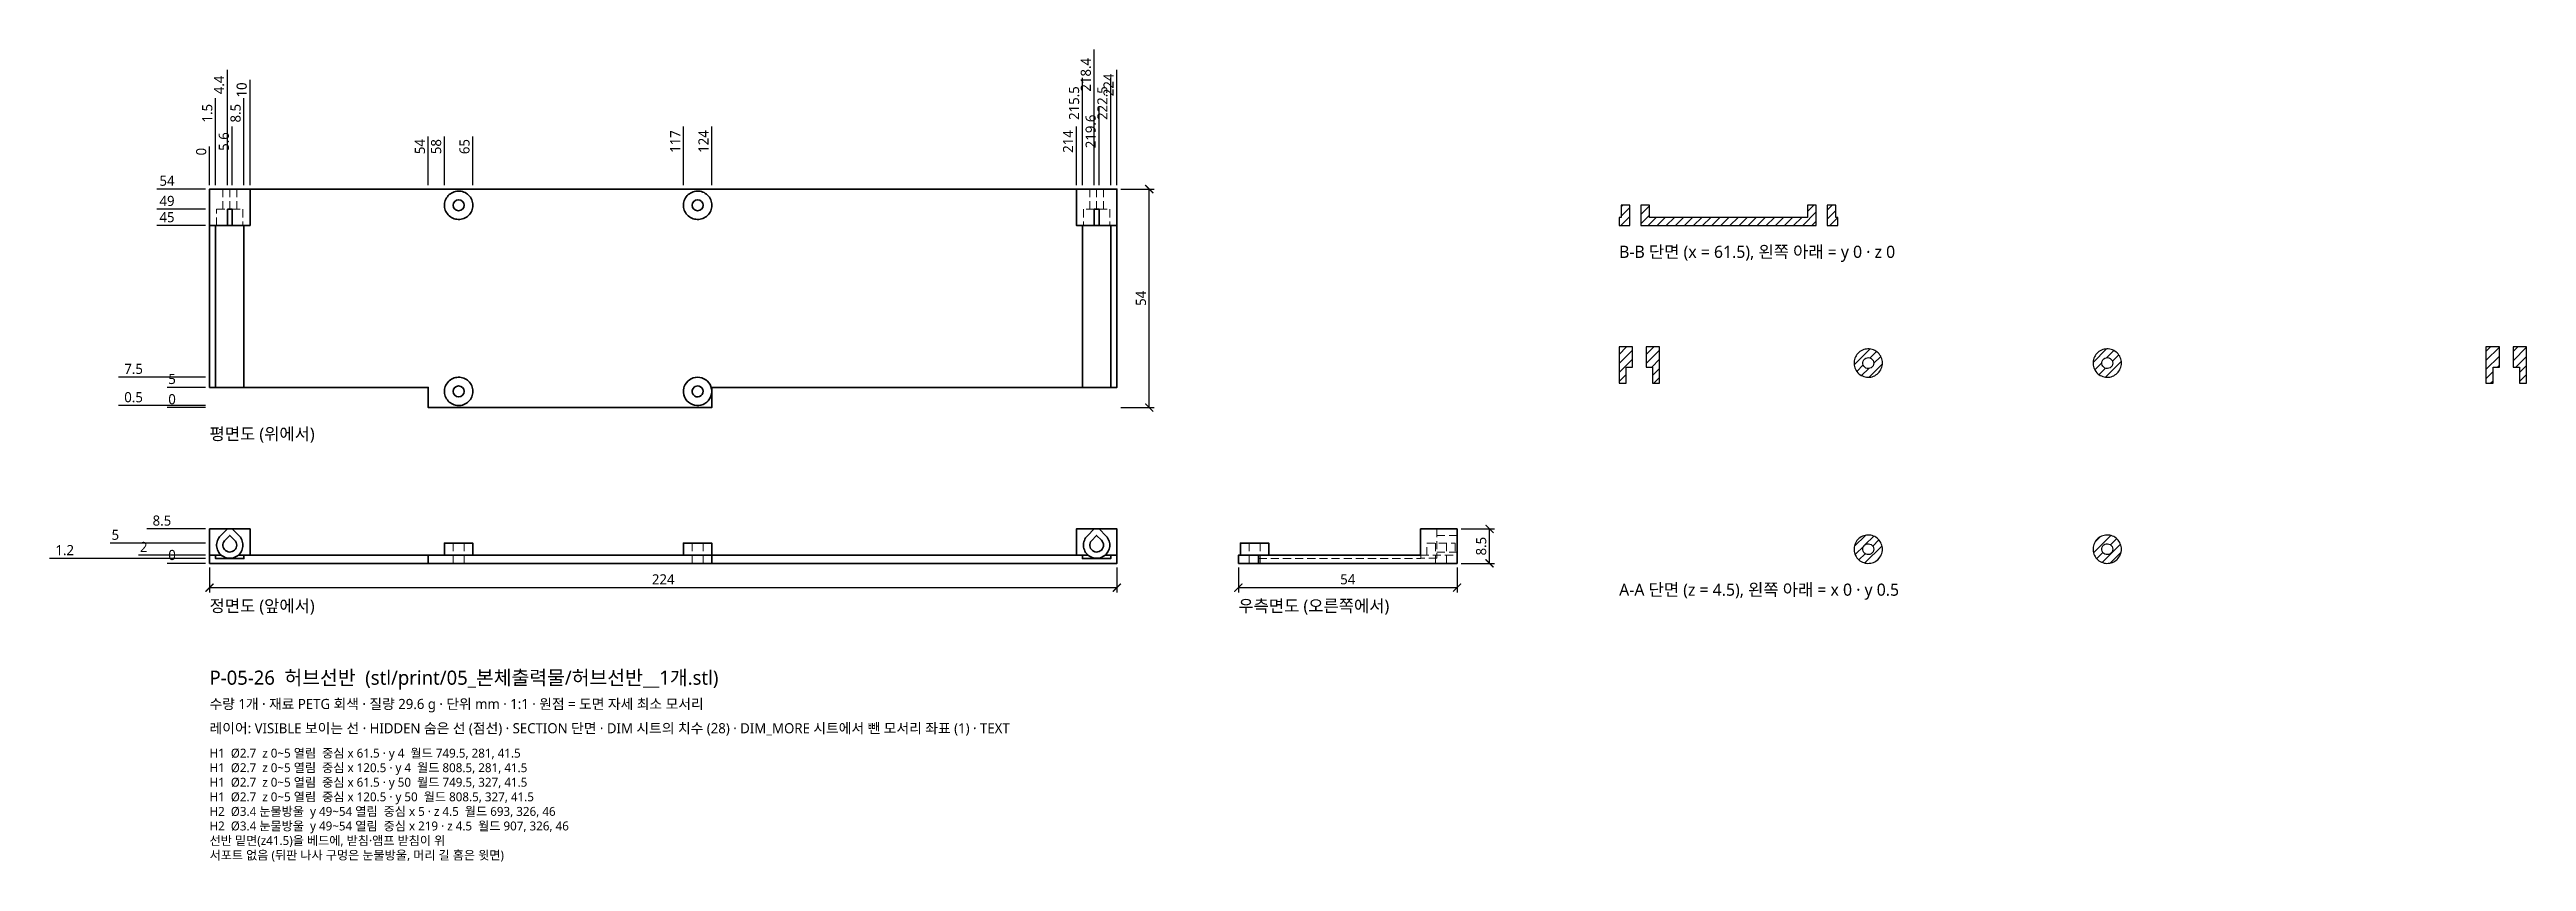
# Model space of a CAD drawing. Header units: millimetres. Extents: x -40 to 572, y -74 to 127.
import ezdxf

# ---------------------------------------------------------------- set-up
doc = ezdxf.new("R2010")
doc.units = ezdxf.units.MM
doc.linetypes.add('HIDDEN', pattern=[3, 2, -1])
for name, color, linetype, lineweight in [('DIM', 4, 'CONTINUOUS', 13), ('DIM_MORE', 3, 'CONTINUOUS', 13), ('HIDDEN', 8, 'HIDDEN', 18), ('SECTION', 5, 'CONTINUOUS', 25), ('TEXT', 7, 'CONTINUOUS', 18), ('VISIBLE', 7, 'CONTINUOUS', 35)]:
    doc.layers.add(name, color=color, linetype=linetype, lineweight=lineweight)
doc.styles.add('KR', font='malgun.ttf')
doc.dimstyles.new('TOCCATA', dxfattribs={"dimtxt": 2.5, "dimasz": 2, "dimexe": 1.2, "dimexo": 1, "dimgap": 0.8, "dimtad": 1, "dimdsep": 46, "dimtxsty": 'KR', "dimblk": 'ARCHTICK', "dimcen": 2.5, "dimazin": 3, "dimtfac": 0.5, "dimtmove": 2, "dimatfit": 3})

# ---------------------------------------------------------------- blocks, each defined once
blk = doc.blocks.new('_ARCHTICK')
at = {"color": 0, "linetype": 'BYBLOCK', "const_width": 0.15}
blk.add_lwpolyline([(-0.5, -0.5), (0.5, 0.5)], dxfattribs=at)

msp = doc.modelspace()

# ---------------------------------------------------------------- hatches: boundary and pattern name
at = {"layer": 'SECTION'}
h = msp.add_hatch(dxfattribs=at)
h.set_pattern_fill('ANSI31', scale=0.5)
h.paths.add_polyline_path([(350.658, 88.499), (348.503, 88.499), (348.503, 85.499), (348, 85.499), (348, 83.499), (350.658, 83.499)])
h.paths.add_polyline_path([(396.658, 88.499), (394.503, 88.499), (394.503, 85.499), (355.497, 85.499), (355.497, 88.499), (353.342, 88.499), (353.342, 83.499), (396.658, 83.499)])
h.paths.add_polyline_path([(402, 85.499), (401.497, 85.499), (401.497, 88.499), (399.342, 88.499), (399.342, 83.499), (402, 83.499)])
h = msp.add_hatch(dxfattribs=at)
h.set_pattern_fill('ANSI31', scale=0.5)
h.paths.add_polyline_path([(349.755, 48.499), (351.309, 48.499), (351.309, 53.499), (348, 53.499), (348, 44.499), (349.755, 44.499)])
h.paths.add_polyline_path([(358, 53.499), (354.7, 53.499), (354.7, 48.499), (356.25, 48.499), (356.25, 44.499), (358, 44.499)])
h.paths.add_polyline_path([(563.755, 48.499), (565.309, 48.499), (565.309, 53.499), (562, 53.499), (562, 44.499), (563.755, 44.499)])
h.paths.add_polyline_path([(572, 53.499), (568.7, 53.499), (568.7, 48.499), (570.25, 48.499), (570.25, 44.499), (572, 44.499)])
h.paths.add_polyline_path([(409.247, 48.173), (408.925, 48.277), (408.639, 48.459), (408.408, 48.705), (408.245, 49.002), (408.161, 49.33), (408.161, 49.668), (408.245, 49.996), (408.408, 50.292), (408.639, 50.539), (408.925, 50.72), (409.247, 50.825), (409.585, 50.846), (409.917, 50.783), (410.223, 50.639), (410.484, 50.423), (410.683, 50.149), (410.808, 49.835), (410.85, 49.499), (410.808, 49.163), (410.683, 48.849), (410.484, 48.575), (410.223, 48.359), (409.917, 48.215), (409.585, 48.152)])
h.paths.add_polyline_path([(409.762, 46.009), (410.108, 46.052), (410.448, 46.13), (410.779, 46.241), (411.097, 46.384), (411.399, 46.559), (411.682, 46.763), (411.944, 46.993), (412.181, 47.249), (412.392, 47.527), (412.574, 47.825), (412.725, 48.139), (412.845, 48.467), (412.931, 48.805), (412.983, 49.15), (413, 49.499), (412.983, 49.847), (412.931, 50.192), (412.845, 50.531), (412.725, 50.858), (412.574, 51.173), (412.392, 51.471), (412.181, 51.749), (411.944, 52.004), (411.682, 52.235), (411.399, 52.439), (411.097, 52.613), (410.779, 52.757), (410.448, 52.868), (410.108, 52.946), (409.762, 52.989), (409.413, 52.998), (409.065, 52.972), (408.721, 52.911), (408.385, 52.817), (408.06, 52.689), (407.75, 52.53), (407.457, 52.341), (407.184, 52.123), (406.934, 51.88), (406.71, 51.612), (406.513, 51.324), (406.347, 51.018), (406.211, 50.696), (406.108, 50.363), (406.039, 50.021), (406.004, 49.673), (406.004, 49.324), (406.039, 48.977), (406.108, 48.635), (406.211, 48.302), (406.347, 47.98), (406.513, 47.674), (406.71, 47.386), (406.934, 47.118), (407.184, 46.875), (407.457, 46.657), (407.75, 46.468), (408.06, 46.309), (408.385, 46.181), (408.721, 46.087), (409.065, 46.026), (409.413, 46)])
h.paths.add_polyline_path([(468.247, 48.173), (467.925, 48.277), (467.639, 48.459), (467.408, 48.705), (467.245, 49.002), (467.161, 49.33), (467.161, 49.668), (467.245, 49.996), (467.408, 50.292), (467.639, 50.539), (467.925, 50.72), (468.247, 50.825), (468.585, 50.846), (468.917, 50.783), (469.223, 50.639), (469.484, 50.423), (469.683, 50.149), (469.808, 49.835), (469.85, 49.499), (469.808, 49.163), (469.683, 48.849), (469.484, 48.575), (469.223, 48.359), (468.917, 48.215), (468.585, 48.152)])
h.paths.add_polyline_path([(468.762, 46.009), (469.108, 46.052), (469.448, 46.13), (469.779, 46.241), (470.097, 46.384), (470.399, 46.559), (470.682, 46.763), (470.944, 46.993), (471.181, 47.249), (471.392, 47.527), (471.574, 47.825), (471.725, 48.139), (471.845, 48.467), (471.931, 48.805), (471.983, 49.15), (472, 49.499), (471.983, 49.847), (471.931, 50.192), (471.845, 50.531), (471.725, 50.858), (471.574, 51.173), (471.392, 51.471), (471.181, 51.749), (470.944, 52.004), (470.682, 52.235), (470.399, 52.439), (470.097, 52.613), (469.779, 52.757), (469.448, 52.868), (469.108, 52.946), (468.762, 52.989), (468.413, 52.998), (468.065, 52.972), (467.721, 52.911), (467.385, 52.817), (467.06, 52.689), (466.75, 52.53), (466.457, 52.341), (466.184, 52.123), (465.934, 51.88), (465.71, 51.612), (465.513, 51.324), (465.347, 51.018), (465.211, 50.696), (465.108, 50.363), (465.039, 50.021), (465.004, 49.673), (465.004, 49.324), (465.039, 48.977), (465.108, 48.635), (465.211, 48.302), (465.347, 47.98), (465.513, 47.674), (465.71, 47.386), (465.934, 47.118), (466.184, 46.875), (466.457, 46.657), (466.75, 46.468), (467.06, 46.309), (467.385, 46.181), (467.721, 46.087), (468.065, 46.026), (468.413, 46)])
h.paths.add_polyline_path([(409.247, 2.173), (408.925, 2.277), (408.639, 2.459), (408.408, 2.705), (408.245, 3.002), (408.161, 3.33), (408.161, 3.668), (408.245, 3.996), (408.408, 4.292), (408.639, 4.539), (408.925, 4.72), (409.247, 4.825), (409.585, 4.846), (409.917, 4.783), (410.223, 4.639), (410.484, 4.423), (410.683, 4.149), (410.808, 3.835), (410.85, 3.499), (410.808, 3.163), (410.683, 2.849), (410.484, 2.575), (410.223, 2.359), (409.917, 2.215), (409.585, 2.152)])
h.paths.add_polyline_path([(409.762, 0.009), (410.108, 0.052), (410.448, 0.13), (410.779, 0.241), (411.097, 0.384), (411.399, 0.559), (411.682, 0.763), (411.944, 0.993), (412.181, 1.249), (412.392, 1.527), (412.574, 1.825), (412.725, 2.139), (412.845, 2.467), (412.931, 2.805), (412.983, 3.15), (413, 3.499), (412.983, 3.847), (412.931, 4.192), (412.845, 4.531), (412.725, 4.858), (412.574, 5.173), (412.392, 5.471), (412.181, 5.749), (411.944, 6.004), (411.682, 6.235), (411.399, 6.439), (411.097, 6.613), (410.779, 6.757), (410.448, 6.868), (410.108, 6.946), (409.762, 6.989), (409.413, 6.998), (409.065, 6.972), (408.721, 6.911), (408.385, 6.817), (408.06, 6.689), (407.75, 6.53), (407.457, 6.341), (407.184, 6.123), (406.934, 5.88), (406.71, 5.612), (406.513, 5.324), (406.347, 5.018), (406.211, 4.696), (406.108, 4.363), (406.039, 4.021), (406.004, 3.673), (406.004, 3.324), (406.039, 2.977), (406.108, 2.635), (406.211, 2.302), (406.347, 1.98), (406.513, 1.674), (406.71, 1.386), (406.934, 1.118), (407.184, 0.875), (407.457, 0.657), (407.75, 0.468), (408.06, 0.309), (408.385, 0.181), (408.721, 0.087), (409.065, 0.026), (409.413, 0)])
h.paths.add_polyline_path([(468.247, 2.173), (467.925, 2.277), (467.639, 2.459), (467.408, 2.705), (467.245, 3.002), (467.161, 3.33), (467.161, 3.668), (467.245, 3.996), (467.408, 4.292), (467.639, 4.539), (467.925, 4.72), (468.247, 4.825), (468.585, 4.846), (468.917, 4.783), (469.223, 4.639), (469.484, 4.423), (469.683, 4.149), (469.808, 3.835), (469.85, 3.499), (469.808, 3.163), (469.683, 2.849), (469.484, 2.575), (469.223, 2.359), (468.917, 2.215), (468.585, 2.152)])
h.paths.add_polyline_path([(468.762, 0.009), (469.108, 0.052), (469.448, 0.13), (469.779, 0.241), (470.097, 0.384), (470.399, 0.559), (470.682, 0.763), (470.944, 0.993), (471.181, 1.249), (471.392, 1.527), (471.574, 1.825), (471.725, 2.139), (471.845, 2.467), (471.931, 2.805), (471.983, 3.15), (472, 3.499), (471.983, 3.847), (471.931, 4.192), (471.845, 4.531), (471.725, 4.858), (471.574, 5.173), (471.392, 5.471), (471.181, 5.749), (470.944, 6.004), (470.682, 6.235), (470.399, 6.439), (470.097, 6.613), (469.779, 6.757), (469.448, 6.868), (469.108, 6.946), (468.762, 6.989), (468.413, 6.998), (468.065, 6.972), (467.721, 6.911), (467.385, 6.817), (467.06, 6.689), (466.75, 6.53), (466.457, 6.341), (466.184, 6.123), (465.934, 5.88), (465.71, 5.612), (465.513, 5.324), (465.347, 5.018), (465.211, 4.696), (465.108, 4.363), (465.039, 4.021), (465.004, 3.673), (465.004, 3.324), (465.039, 2.977), (465.108, 2.635), (465.211, 2.302), (465.347, 1.98), (465.513, 1.674), (465.71, 1.386), (465.934, 1.118), (466.184, 0.875), (466.457, 0.657), (466.75, 0.468), (467.06, 0.309), (467.385, 0.181), (467.721, 0.087), (468.065, 0.026), (468.413, 0)])

# ---------------------------------------------------------------- linework, layer by layer
at = {"layer": 'HIDDEN'}
for points in [[(3.309, 87.5), (3.309, 92.5)], [(5, 87.5), (5, 92.5)], [(6.7, 87.5), (6.7, 92.5)], [(217.309, 87.5), (217.309, 92.5)], [(219, 87.5), (219, 92.5)], [(220.7, 87.5), (220.7, 92.5)], [(1.755, 83.5), (1.755, 87.5), (4.399, 87.5)], [(5.602, 87.5), (8.25, 87.5), (8.25, 83.5)], [(218.399, 87.5), (215.755, 87.5), (215.755, 83.5)], [(219.602, 87.5), (222.25, 87.5), (222.25, 83.5)], [(1.5, 83.51), (4.403, 83.51)], [(2.917, 83.5), (2.917, 83.51)], [(5.602, 83.51), (8.5, 83.51)], [(7.084, 83.5), (7.084, 83.51)], [(215.5, 83.51), (218.403, 83.51)], [(216.917, 83.5), (216.917, 83.51)], [(219.602, 83.51), (222.5, 83.51)], [(221.084, 83.5), (221.084, 83.51)], [(303, 8.5), (303, 1.251), (299.01, 1.251)], [(303, 6.904), (308, 6.904)], [(60.161, 0), (60.161, 5)], [(62.85, 0), (62.85, 5)], [(119.161, 0), (119.161, 5)], [(121.85, 0), (121.85, 5)], [(256.653, 0), (256.653, 5)], [(259, 1.2), (299.01, 1.2), (299.01, 2.01), (299, 2.01)], [(259.347, 0), (259.347, 5)], [(299, 2), (308, 2)], [(300.501, 2), (300.501, 5), (307.499, 5), (307.499, 2)], [(302.653, 0), (302.653, 5)], [(303, 2.802), (308, 2.802)], [(305.347, 0), (305.347, 5)]]:
    msp.add_lwpolyline(points, dxfattribs=at)
at = {"layer": 'SECTION'}
for points in [[(350.658, 88.499), (348.503, 88.499), (348.503, 85.499), (348, 85.499), (348, 83.499), (350.658, 83.499)], [(396.658, 88.499), (394.503, 88.499), (394.503, 85.499), (355.497, 85.499), (355.497, 88.499), (353.342, 88.499), (353.342, 83.499), (396.658, 83.499)], [(402, 85.499), (401.497, 85.499), (401.497, 88.499), (399.342, 88.499), (399.342, 83.499), (402, 83.499)], [(349.755, 48.499), (351.309, 48.499), (351.309, 53.499), (348, 53.499), (348, 44.499), (349.755, 44.499)], [(358, 53.499), (354.7, 53.499), (354.7, 48.499), (356.25, 48.499), (356.25, 44.499), (358, 44.499)], [(409.762, 46.009), (410.108, 46.052), (410.448, 46.13), (410.779, 46.241), (411.097, 46.384), (411.399, 46.559), (411.682, 46.763), (411.944, 46.993), (412.181, 47.249), (412.392, 47.527), (412.574, 47.825), (412.725, 48.139), (412.845, 48.467), (412.931, 48.805), (412.983, 49.15), (413, 49.499), (412.983, 49.847), (412.931, 50.192), (412.845, 50.531), (412.725, 50.858), (412.574, 51.173), (412.392, 51.471), (412.181, 51.749), (411.944, 52.004), (411.682, 52.235), (411.399, 52.439), (411.097, 52.613), (410.779, 52.757), (410.448, 52.868), (410.108, 52.946), (409.762, 52.989), (409.413, 52.998), (409.065, 52.972), (408.721, 52.911), (408.385, 52.817), (408.06, 52.689), (407.75, 52.53), (407.457, 52.341), (407.184, 52.123), (406.934, 51.88), (406.71, 51.612), (406.513, 51.324), (406.347, 51.018), (406.211, 50.696), (406.108, 50.363), (406.039, 50.021), (406.004, 49.673), (406.004, 49.324), (406.039, 48.977), (406.108, 48.635), (406.211, 48.302), (406.347, 47.98), (406.513, 47.674), (406.71, 47.386), (406.934, 47.118), (407.184, 46.875), (407.457, 46.657), (407.75, 46.468), (408.06, 46.309), (408.385, 46.181), (408.721, 46.087), (409.065, 46.026), (409.413, 46)], [(409.247, 48.173), (408.925, 48.277), (408.639, 48.459), (408.408, 48.705), (408.245, 49.002), (408.161, 49.33), (408.161, 49.668), (408.245, 49.996), (408.408, 50.292), (408.639, 50.539), (408.925, 50.72), (409.247, 50.825), (409.585, 50.846), (409.917, 50.783), (410.223, 50.639), (410.484, 50.423), (410.683, 50.149), (410.808, 49.835), (410.85, 49.499), (410.808, 49.163), (410.683, 48.849), (410.484, 48.575), (410.223, 48.359), (409.917, 48.215), (409.585, 48.152)], [(468.762, 46.009), (469.108, 46.052), (469.448, 46.13), (469.779, 46.241), (470.097, 46.384), (470.399, 46.559), (470.682, 46.763), (470.944, 46.993), (471.181, 47.249), (471.392, 47.527), (471.574, 47.825), (471.725, 48.139), (471.845, 48.467), (471.931, 48.805), (471.983, 49.15), (472, 49.499), (471.983, 49.847), (471.931, 50.192), (471.845, 50.531), (471.725, 50.858), (471.574, 51.173), (471.392, 51.471), (471.181, 51.749), (470.944, 52.004), (470.682, 52.235), (470.399, 52.439), (470.097, 52.613), (469.779, 52.757), (469.448, 52.868), (469.108, 52.946), (468.762, 52.989), (468.413, 52.998), (468.065, 52.972), (467.721, 52.911), (467.385, 52.817), (467.06, 52.689), (466.75, 52.53), (466.457, 52.341), (466.184, 52.123), (465.934, 51.88), (465.71, 51.612), (465.513, 51.324), (465.347, 51.018), (465.211, 50.696), (465.108, 50.363), (465.039, 50.021), (465.004, 49.673), (465.004, 49.324), (465.039, 48.977), (465.108, 48.635), (465.211, 48.302), (465.347, 47.98), (465.513, 47.674), (465.71, 47.386), (465.934, 47.118), (466.184, 46.875), (466.457, 46.657), (466.75, 46.468), (467.06, 46.309), (467.385, 46.181), (467.721, 46.087), (468.065, 46.026), (468.413, 46)], [(468.247, 48.173), (467.925, 48.277), (467.639, 48.459), (467.408, 48.705), (467.245, 49.002), (467.161, 49.33), (467.161, 49.668), (467.245, 49.996), (467.408, 50.292), (467.639, 50.539), (467.925, 50.72), (468.247, 50.825), (468.585, 50.846), (468.917, 50.783), (469.223, 50.639), (469.484, 50.423), (469.683, 50.149), (469.808, 49.835), (469.85, 49.499), (469.808, 49.163), (469.683, 48.849), (469.484, 48.575), (469.223, 48.359), (468.917, 48.215), (468.585, 48.152)], [(563.755, 48.499), (565.309, 48.499), (565.309, 53.499), (562, 53.499), (562, 44.499), (563.755, 44.499)], [(572, 53.499), (568.7, 53.499), (568.7, 48.499), (570.25, 48.499), (570.25, 44.499), (572, 44.499)], [(409.762, 0.009), (410.108, 0.052), (410.448, 0.13), (410.779, 0.241), (411.097, 0.384), (411.399, 0.559), (411.682, 0.763), (411.944, 0.993), (412.181, 1.249), (412.392, 1.527), (412.574, 1.825), (412.725, 2.139), (412.845, 2.467), (412.931, 2.805), (412.983, 3.15), (413, 3.499), (412.983, 3.847), (412.931, 4.192), (412.845, 4.531), (412.725, 4.858), (412.574, 5.173), (412.392, 5.471), (412.181, 5.749), (411.944, 6.004), (411.682, 6.235), (411.399, 6.439), (411.097, 6.613), (410.779, 6.757), (410.448, 6.868), (410.108, 6.946), (409.762, 6.989), (409.413, 6.998), (409.065, 6.972), (408.721, 6.911), (408.385, 6.817), (408.06, 6.689), (407.75, 6.53), (407.457, 6.341), (407.184, 6.123), (406.934, 5.88), (406.71, 5.612), (406.513, 5.324), (406.347, 5.018), (406.211, 4.696), (406.108, 4.363), (406.039, 4.021), (406.004, 3.673), (406.004, 3.324), (406.039, 2.977), (406.108, 2.635), (406.211, 2.302), (406.347, 1.98), (406.513, 1.674), (406.71, 1.386), (406.934, 1.118), (407.184, 0.875), (407.457, 0.657), (407.75, 0.468), (408.06, 0.309), (408.385, 0.181), (408.721, 0.087), (409.065, 0.026), (409.413, 0)], [(468.762, 0.009), (469.108, 0.052), (469.448, 0.13), (469.779, 0.241), (470.097, 0.384), (470.399, 0.559), (470.682, 0.763), (470.944, 0.993), (471.181, 1.249), (471.392, 1.527), (471.574, 1.825), (471.725, 2.139), (471.845, 2.467), (471.931, 2.805), (471.983, 3.15), (472, 3.499), (471.983, 3.847), (471.931, 4.192), (471.845, 4.531), (471.725, 4.858), (471.574, 5.173), (471.392, 5.471), (471.181, 5.749), (470.944, 6.004), (470.682, 6.235), (470.399, 6.439), (470.097, 6.613), (469.779, 6.757), (469.448, 6.868), (469.108, 6.946), (468.762, 6.989), (468.413, 6.998), (468.065, 6.972), (467.721, 6.911), (467.385, 6.817), (467.06, 6.689), (466.75, 6.53), (466.457, 6.341), (466.184, 6.123), (465.934, 5.88), (465.71, 5.612), (465.513, 5.324), (465.347, 5.018), (465.211, 4.696), (465.108, 4.363), (465.039, 4.021), (465.004, 3.673), (465.004, 3.324), (465.039, 2.977), (465.108, 2.635), (465.211, 2.302), (465.347, 1.98), (465.513, 1.674), (465.71, 1.386), (465.934, 1.118), (466.184, 0.875), (466.457, 0.657), (466.75, 0.468), (467.06, 0.309), (467.385, 0.181), (467.721, 0.087), (468.065, 0.026), (468.413, 0)], [(409.247, 2.173), (408.925, 2.277), (408.639, 2.459), (408.408, 2.705), (408.245, 3.002), (408.161, 3.33), (408.161, 3.668), (408.245, 3.996), (408.408, 4.292), (408.639, 4.539), (408.925, 4.72), (409.247, 4.825), (409.585, 4.846), (409.917, 4.783), (410.223, 4.639), (410.484, 4.423), (410.683, 4.149), (410.808, 3.835), (410.85, 3.499), (410.808, 3.163), (410.683, 2.849), (410.484, 2.575), (410.223, 2.359), (409.917, 2.215), (409.585, 2.152)], [(468.247, 2.173), (467.925, 2.277), (467.639, 2.459), (467.408, 2.705), (467.245, 3.002), (467.161, 3.33), (467.161, 3.668), (467.245, 3.996), (467.408, 4.292), (467.639, 4.539), (467.925, 4.72), (468.247, 4.825), (468.585, 4.846), (468.917, 4.783), (469.223, 4.639), (469.484, 4.423), (469.683, 4.149), (469.808, 3.835), (469.85, 3.499), (469.808, 3.163), (469.683, 2.849), (469.484, 2.575), (469.223, 2.359), (468.917, 2.215), (468.585, 2.152)]]:
    msp.add_lwpolyline(points, close=True, dxfattribs=at)
at = {"layer": 'VISIBLE'}
for points in [[(0, 43.5), (0, 92.5), (224, 92.5), (224, 43.5), (124, 43.5), (124, 38.5), (54, 38.5), (54, 43.5), (0, 43.5)], [(5.595, 87.5), (5.595, 83.5), (10, 83.5), (10, 92.5)], [(64.181, 90.75), (63.944, 91.006), (63.682, 91.236), (63.399, 91.44), (63.097, 91.615), (62.779, 91.758), (62.448, 91.869), (62.108, 91.947), (61.762, 91.99), (61.413, 91.999), (61.065, 91.973), (60.721, 91.912), (60.385, 91.818), (60.06, 91.69), (59.75, 91.531), (59.457, 91.342), (59.184, 91.124), (58.934, 90.881), (58.71, 90.613), (58.513, 90.325), (58.347, 90.019), (58.211, 89.697), (58.108, 89.364), (58.039, 89.022), (58.004, 88.674), (58.004, 88.326), (58.039, 87.978), (58.108, 87.636), (58.211, 87.303), (58.347, 86.981), (58.513, 86.675), (58.71, 86.387), (58.934, 86.119), (59.184, 85.876), (59.457, 85.658), (59.75, 85.469), (60.06, 85.31), (60.385, 85.182), (60.721, 85.088), (61.065, 85.027), (61.413, 85.001), (61.762, 85.01), (62.108, 85.053), (62.448, 85.131), (62.779, 85.242), (63.097, 85.385), (63.399, 85.56), (63.682, 85.764), (63.944, 85.994), (64.181, 86.25), (64.392, 86.528), (64.574, 86.826), (64.725, 87.14), (64.845, 87.468), (64.931, 87.806), (64.983, 88.152), (65, 88.5), (64.983, 88.848), (64.931, 89.194), (64.845, 89.532), (64.725, 89.86), (64.574, 90.174), (64.392, 90.472), (64.181, 90.751)], [(123.181, 90.75), (122.944, 91.006), (122.682, 91.236), (122.399, 91.44), (122.097, 91.615), (121.779, 91.758), (121.448, 91.869), (121.108, 91.947), (120.762, 91.99), (120.413, 91.999), (120.065, 91.973), (119.721, 91.912), (119.385, 91.818), (119.06, 91.69), (118.75, 91.531), (118.457, 91.342), (118.184, 91.124), (117.934, 90.881), (117.71, 90.614), (117.513, 90.325), (117.347, 90.019), (117.211, 89.697), (117.108, 89.364), (117.039, 89.022), (117.004, 88.674), (117.004, 88.326), (117.039, 87.978), (117.108, 87.636), (117.211, 87.303), (117.347, 86.981), (117.513, 86.675), (117.71, 86.387), (117.934, 86.119), (118.184, 85.876), (118.457, 85.658), (118.75, 85.469), (119.06, 85.31), (119.385, 85.182), (119.721, 85.088), (120.065, 85.027), (120.413, 85.001), (120.762, 85.01), (121.108, 85.053), (121.448, 85.131), (121.779, 85.242), (122.097, 85.385), (122.399, 85.56), (122.682, 85.764), (122.944, 85.994), (123.181, 86.25), (123.392, 86.528), (123.574, 86.826), (123.725, 87.14), (123.845, 87.468), (123.931, 87.806), (123.983, 88.152), (124, 88.5), (123.983, 88.848), (123.931, 89.194), (123.845, 89.532), (123.725, 89.86), (123.574, 90.174), (123.392, 90.472), (123.18, 90.751)], [(214, 92.5), (214, 83.5), (218.404, 83.5), (218.404, 87.5)], [(0, 83.5), (4.404, 83.5), (4.404, 87.5)], [(4.399, 87.5), (5.602, 87.5)], [(218.399, 87.5), (219.602, 87.5)], [(224, 83.5), (219.595, 83.5), (219.595, 87.5)], [(1.5, 43.5), (1.5, 83.51)], [(4.403, 83.51), (5.602, 83.51)], [(8.5, 43.5), (8.5, 83.51)], [(215.5, 43.5), (215.5, 83.51)], [(218.403, 83.51), (219.602, 83.51)], [(222.5, 43.5), (222.5, 83.51)], [(59.75, 45.531), (59.457, 45.342), (59.184, 45.124), (58.934, 44.881), (58.71, 44.613), (58.513, 44.325), (58.347, 44.019), (58.211, 43.697), (58.108, 43.364), (58.039, 43.022), (58.004, 42.674), (58.004, 42.326), (58.039, 41.978), (58.108, 41.636), (58.211, 41.303), (58.347, 40.981), (58.513, 40.675), (58.71, 40.387), (58.934, 40.119), (59.184, 39.876), (59.457, 39.658), (59.75, 39.469), (60.06, 39.31), (60.385, 39.182), (60.721, 39.088), (61.065, 39.027), (61.413, 39.001), (61.762, 39.01), (62.108, 39.053), (62.448, 39.131), (62.779, 39.242), (63.097, 39.385), (63.399, 39.56), (63.682, 39.764), (63.944, 39.994), (64.181, 40.25), (64.392, 40.528), (64.574, 40.826), (64.725, 41.14), (64.845, 41.468), (64.931, 41.806), (64.983, 42.152), (65, 42.5), (64.983, 42.848), (64.931, 43.194), (64.844, 43.532), (64.725, 43.86), (64.574, 44.174), (64.392, 44.472), (64.181, 44.75), (63.944, 45.006), (63.682, 45.236), (63.399, 45.44), (63.097, 45.615), (62.779, 45.758), (62.448, 45.869), (62.108, 45.947), (61.762, 45.99), (61.413, 45.999), (61.065, 45.973), (60.721, 45.912), (60.385, 45.818), (60.06, 45.69), (59.75, 45.531)], [(60.639, 43.54), (60.602, 43.5)], [(117.107, 43.361), (117.212, 43.699)], [(119.639, 43.54), (119.602, 43.5)], [(119.639, 43.54), (119.925, 43.722), (120.247, 43.826), (120.585, 43.847), (120.917, 43.784), (121.224, 43.639)], [(121.224, 43.639), (121.392, 43.5)], [(10, 2), (10, 8.5), (0, 8.5), (0, 0), (224, 0), (224, 8.5), (214, 8.5), (214, 2)], [(4.404, 8.5), (2.733, 6.828), (2.498, 6.574), (2.292, 6.297), (2.116, 5.999), (1.973, 5.684), (1.865, 5.355), (1.791, 5.017), (1.755, 4.673), (1.755, 4.327), (1.791, 3.983), (1.865, 3.645), (1.973, 3.316), (2.116, 3.001), (2.292, 2.703), (2.498, 2.426), (2.733, 2.172), (2.993, 1.944), (3.276, 1.745), (3.579, 1.577), (3.897, 1.443), (4.229, 1.343), (4.569, 1.279), (4.913, 1.251), (5.259, 1.26), (5.602, 1.306), (5.938, 1.388), (6.264, 1.506), (6.575, 1.657), (6.868, 1.841), (7.14, 2.054), (7.388, 2.295), (7.609, 2.562), (7.8, 2.85), (7.96, 3.157), (8.086, 3.479), (8.177, 3.813), (8.232, 4.155), (8.25, 4.5), (8.232, 4.845), (8.177, 5.187), (8.086, 5.521), (7.96, 5.843), (7.8, 6.15), (7.609, 6.438), (7.388, 6.705), (5.595, 8.5)], [(3.309, 4.328), (3.309, 4.672), (3.378, 5.009), (3.514, 5.325), (3.71, 5.607), (5, 6.904), (6.171, 5.732), (6.395, 5.471), (6.562, 5.17), (6.665, 4.842), (6.7, 4.5), (6.665, 4.158), (6.562, 3.83), (6.395, 3.529), (6.171, 3.268), (5.899, 3.057), (5.59, 2.906), (5.257, 2.82), (4.914, 2.802), (4.574, 2.854), (4.251, 2.974), (3.959, 3.156), (3.71, 3.393), (3.514, 3.675), (3.378, 3.991), (3.309, 4.328)], [(218.404, 8.5), (216.733, 6.828), (216.498, 6.574), (216.292, 6.297), (216.116, 5.999), (215.973, 5.684), (215.865, 5.355), (215.791, 5.017), (215.755, 4.673), (215.755, 4.327), (215.791, 3.983), (215.865, 3.645), (215.973, 3.316), (216.116, 3.001), (216.292, 2.703), (216.498, 2.426), (216.733, 2.171), (216.993, 1.944), (217.276, 1.745), (217.579, 1.577), (217.897, 1.443), (218.229, 1.343), (218.569, 1.279), (218.913, 1.251), (219.259, 1.26), (219.602, 1.306), (219.938, 1.388), (220.264, 1.506), (220.575, 1.657), (220.868, 1.841), (221.14, 2.054)], [(217.309, 4.328), (217.309, 4.672), (217.378, 5.009), (217.514, 5.325), (217.71, 5.607), (219, 6.904), (220.171, 5.732), (220.395, 5.471), (220.562, 5.17), (220.665, 4.842), (220.7, 4.5), (220.665, 4.158), (220.562, 3.83), (220.395, 3.529), (220.171, 3.268), (219.899, 3.057), (219.59, 2.906), (219.257, 2.82), (218.914, 2.802), (218.574, 2.854), (218.251, 2.974), (217.959, 3.156), (217.71, 3.393), (217.514, 3.675), (217.378, 3.991), (217.309, 4.328)], [(219.595, 8.5), (221.388, 6.705), (221.609, 6.438), (221.8, 6.15), (221.96, 5.843), (222.086, 5.521), (222.177, 5.187), (222.232, 4.845), (222.25, 4.5), (222.232, 4.155), (222.177, 3.813), (222.086, 3.479), (221.96, 3.157), (221.8, 2.85), (221.609, 2.562), (221.388, 2.295), (221.14, 2.054)], [(254, 0), (308, 0), (308, 8.5), (299, 8.5), (299, 2), (254, 2), (254, 0)], [(0, 2), (1.5, 2)], [(2.917, 2.01), (1.5, 2.01), (1.5, 1.2), (8.5, 1.2), (8.5, 2.01), (7.084, 2.01)], [(8.5, 2), (215.5, 2)], [(54, 0), (54, 2)], [(58.004, 2), (58.004, 5), (65, 5), (65, 2)], [(117.004, 2), (117.004, 5), (124, 5), (124, 0)], [(216.917, 2.01), (215.5, 2.01), (215.5, 1.2), (222.5, 1.2), (222.5, 2.01), (221.084, 2.01), (221.14, 2.054)], [(222.5, 2), (224, 2)], [(254.501, 2), (254.501, 5), (261.499, 5), (261.499, 2)], [(259, 0), (259, 2)]]:
    msp.add_lwpolyline(points, dxfattribs=at)
for centre in [(61.5, 88.5), (120.5, 88.5), (61.5, 42.5)]:
    msp.add_circle(centre, 1.35, dxfattribs=at)
for radius, start, end in [(3.5, 165.714296, -120.00003), (3.5, -120.000035, 160.000039), (1.35, 129.599489, 57.569331)]:
    msp.add_arc((120.5, 42.5), radius, start, end, dxfattribs=at)

# ---------------------------------------------------------------- texts
at = {"layer": 'TEXT', "style": 'KR'}
for s, height, p in [('B-B 단면 (x = 61.5), 왼쪽 아래 = y 0 · z 0', 3, (348, 75.499)), ('평면도 (위에서)', 3, (0, 30.5)), ('A-A 단면 (z = 4.5), 왼쪽 아래 = x 0 · y 0.5', 3, (348, -8)), ('정면도 (앞에서)', 3, (0, -12)), ('우측면도 (오른쪽에서)', 3, (254, -12)), ('P-05-26  허브선반  (stl/print/05_본체출력물/허브선반__1개.stl)', 3.5, (0, -30)), ('수량 1개 · 재료 PETG 회색 · 질량 29.6 g · 단위 mm · 1:1 · 원점 = 도면 자세 최소 모서리', 2.5, (0, -36)), ('레이어: VISIBLE 보이는 선 · HIDDEN 숨은 선 (점선) · SECTION 단면 · DIM 시트의 치수 (28) · DIM_MORE 시트에서 뺀 모서리 좌표 (1) · TEXT', 2.5, (0, -42)), ('H1  Ø2.7  z 0~5 열림  중심 x 61.5 · y 4  월드 749.5, 281, 41.5', 2.2, (0, -48)), ('H1  Ø2.7  z 0~5 열림  중심 x 120.5 · y 4  월드 808.5, 281, 41.5', 2.2, (0, -51.6)), ('H1  Ø2.7  z 0~5 열림  중심 x 61.5 · y 50  월드 749.5, 327, 41.5', 2.2, (0, -55.2)), ('H1  Ø2.7  z 0~5 열림  중심 x 120.5 · y 50  월드 808.5, 327, 41.5', 2.2, (0, -58.8)), ('H2  Ø3.4 눈물방울  y 49~54 열림  중심 x 5 · z 4.5  월드 693, 326, 46', 2.2, (0, -62.4)), ('선반 밑면(z41.5)을 베드에, 받침·앰프 받침이 위', 2.2, (0, -69.6)), ('H2  Ø3.4 눈물방울  y 49~54 열림  중심 x 219 · z 4.5  월드 907, 326, 46', 2.2, (0, -66)), ('서포트 없음 (뒤판 나사 구멍은 눈물방울, 머리 길 홈은 윗면)', 2.2, (0, -73.2))]:
    msp.add_text(s, height=height, dxfattribs=at).set_placement(p)

# ---------------------------------------------------------------- dimensions: what is measured, and where the dimension line sits
at = {"layer": 'DIM'}
for feature_location, offset, dtype, origin in [((218.4, 92.5), (0, 22), 1, (0, 38.5)), ((4.4, 92.5), (0, 22), 1, (0, 38.5)), ((224, 92.5), (0, 22), 1, (0, 38.5)), ((215.5, 92.5), (0, 15), 1, (0, 38.5)), ((222.5, 92.5), (0, 15), 1, (0, 38.5)), ((10, 92.5), (0, 22), 1, (0, 38.5)), ((1.5, 92.5), (0, 15), 1, (0, 38.5)), ((8.5, 92.5), (0, 15), 1, (0, 38.5)), ((219.6, 92.5), (0, 8), 1, (0, 38.5)), ((5.6, 92.5), (0, 8), 1, (0, 38.5)), ((117, 92.5), (0, 8), 1, (0, 38.5)), ((124, 92.5), (0, 8), 1, (0, 38.5)), ((214, 92.5), (0, 8), 1, (0, 38.5)), ((54, 92.5), (0, 8), 1, (0, 38.5)), ((58, 92.5), (0, 8), 1, (0, 38.5)), ((65, 92.5), (0, 8), 1, (0, 38.5)), ((0, 92.5), (0, 8), 1, (0, 38.5)), ((0, 92.5), (-8, 0), 0, (0, 38.5)), ((0, 87.5), (-8, 0), 0, (0, 38.5)), ((0, 83.5), (-8, 0), 0, (0, 38.5)), ((0, 46), (-15, 0), 0, (0, 38.5)), ((0, 43.5), (-8, 0), 0, (0, 38.5)), ((0, 39), (-15, 0), 0, (0, 38.5)), ((0, 38.5), (-8, 0), 0, (0, 38.5)), ((0, 5), (-22, 0), 0, (0, 0)), ((0, 8.5), (-8, 0), 0, (0, 0)), ((0, 2), (-15, 0), 0, (0, 0)), ((0, 0), (-8, 0), 0, (0, 0))]:
    msp.add_ordinate_dim(feature_location=feature_location, offset=offset, dtype=dtype, origin=origin, dimstyle='TOCCATA', dxfattribs=at).render()
for base, p1, p2 in [((232, 38.5), (224, 38.5), (224, 92.5)), ((316, 0), (308, 0), (308, 8.5))]:
    msp.add_linear_dim(base=base, p1=p1, p2=p2, angle=90, dimstyle='TOCCATA', dxfattribs=at).render()
for base, p1, p2 in [((0, -6), (0, 0), (224, 0)), ((254, -6), (254, 0), (308, 0))]:
    msp.add_linear_dim(base=base, p1=p1, p2=p2, dimstyle='TOCCATA', dxfattribs=at).render()
at = {"layer": 'DIM_MORE'}
msp.add_ordinate_dim(feature_location=(0, 1.2), offset=(-32, 0), dtype=0, origin=(0, 0), dimstyle='TOCCATA', dxfattribs=at).render()

doc.saveas('drawing.dxf')
